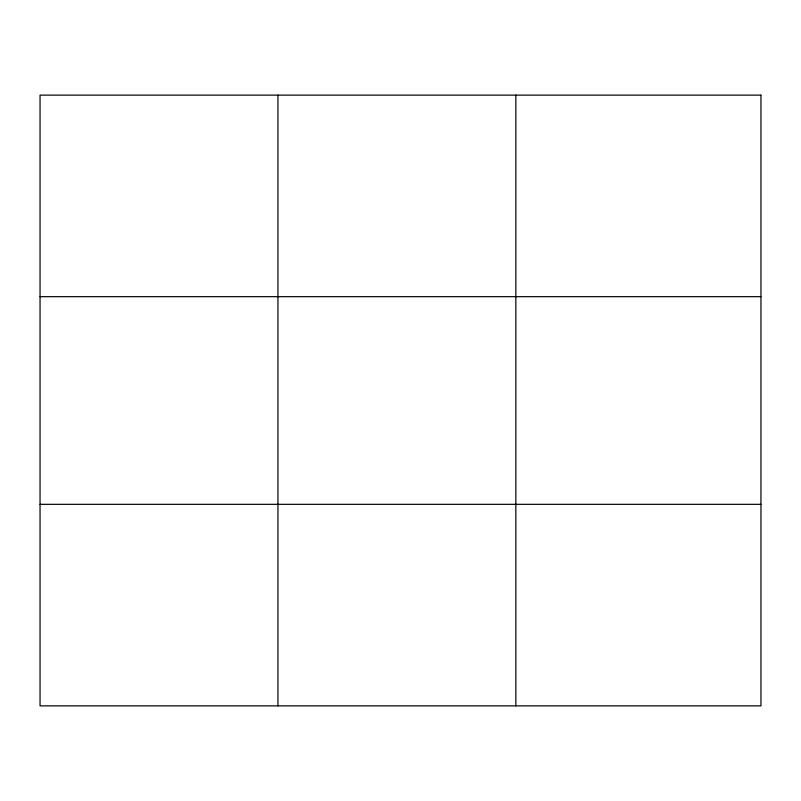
<?xml version="1.0" encoding="UTF-8"?>
<svg xmlns="http://www.w3.org/2000/svg" width="801" height="801" viewBox="0 0 801 801"><rect width="100%" height="100%" fill="white"/><g stroke="black" fill="none" stroke-linecap="round" stroke-linejoin="round"><path stroke-width="1.2" d="M277.947 705.871L277.947 95.129M515.844 705.871L515.844 95.129M40.05 296.67L760.95 296.67M40.05 504.33L760.95 504.33M760.95 95.129L760.95 705.871L40.05 705.871L40.05 95.129L760.95 95.129"/></g></svg>
